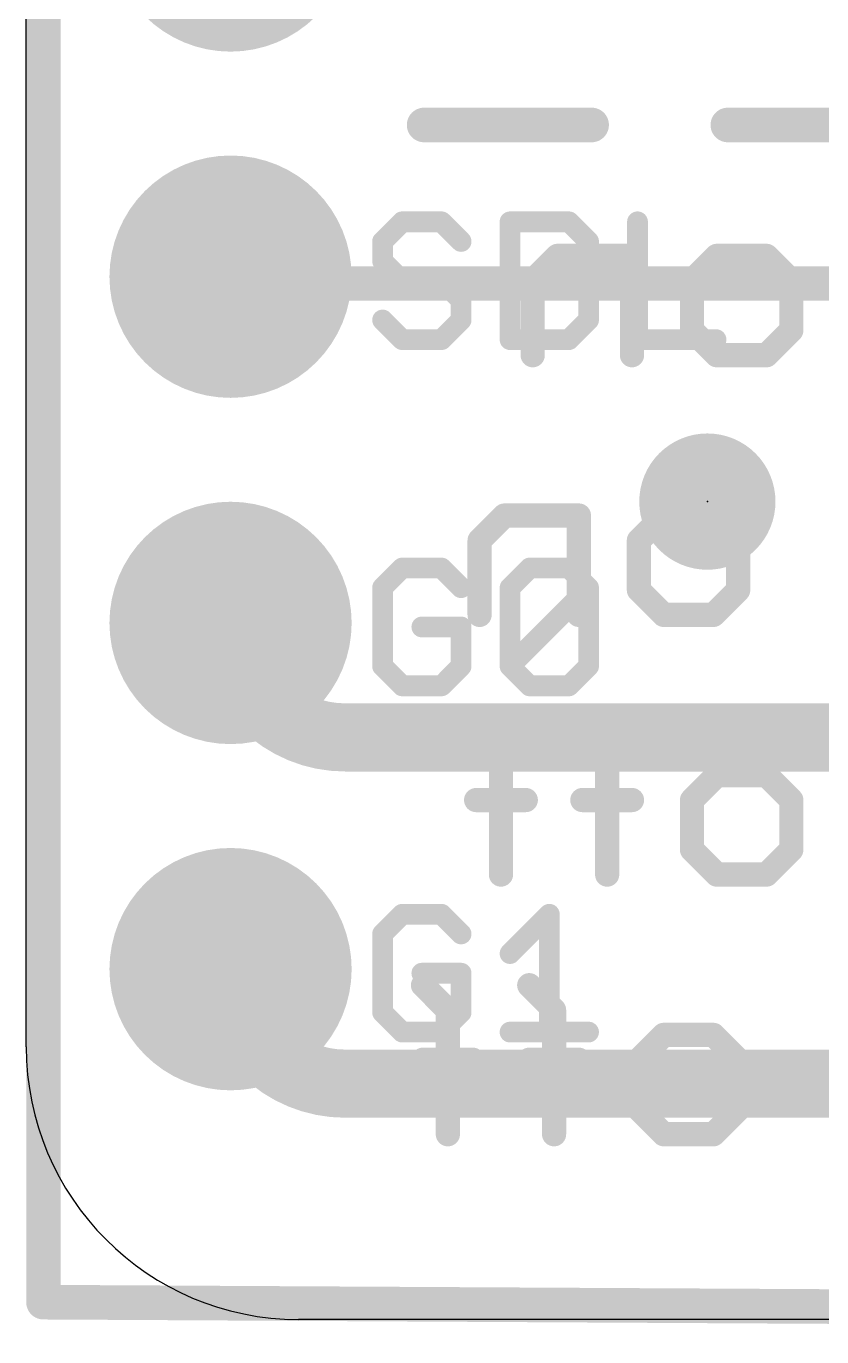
# Model space of a CAD drawing. Extents: x 0 to 23.1, y -0.1 to 28.2.
# Drawn here: x 0 to 5.84, y -0.13 to 9.49 of the extents above; entities that cross this region are included whole.
import ezdxf

# ---------------------------------------------------------------- set-up
doc = ezdxf.new("R2010")
doc.units = 0
for name, color, linetype in [('1', 12, 'CONTINUOUS'), ('16', 132, 'CONTINUOUS'), ('17', 110, 'CONTINUOUS'), ('20', 53, 'CONTINUOUS'), ('21', 40, 'CONTINUOUS'), ('22', 6, 'CONTINUOUS'), ('23', 53, 'CONTINUOUS')]:
    doc.layers.add(name, color=color, linetype=linetype)

# ---------------------------------------------------------------- blocks, each defined once
blk = doc.blocks.new('PIE')
at = {"const_width": 0.5}
blk.add_lwpolyline([(0, -0.25, 1), (0, 0.25, 1), (0, -0.25)], format="xyb", dxfattribs=at)
blk = doc.blocks.new('ROUNDP')
at = {"const_width": 0.5}
blk.add_lwpolyline([(0, -0.25, 1), (0, 0.25, 1), (0, -0.25)], format="xyb", dxfattribs=at)

msp = doc.modelspace()

# ---------------------------------------------------------------- linework, layer by layer
at = {"layer": '1'}
for points, const_width in [([(1.5, 7.65, 0.4142), (1.55, 7.6)], 0.25), ([(1.5625, 7.65, 1), (1.4375, 7.65)], 0.125), ([(1.55, 7.6625, 1), (1.55, 7.5375)], 0.125), ([(1.55, 7.5375, 1), (1.55, 7.6625)], 0.125), ([(1.5, 5.11, 0.4142), (2.34, 4.27)], 0.5), ([(1.625, 5.11, 1), (1.375, 5.11)], 0.25), ([(2.34, 4.395, 1), (2.34, 4.145)], 0.25), ([(2.34, 4.145, 1), (2.34, 4.395)], 0.25), ([(1.5, 2.57, 0.4142), (2.34, 1.73)], 0.5), ([(1.625, 2.57, 1), (1.375, 2.57)], 0.25), ([(2.34, 1.855, 1), (2.34, 1.605)], 0.25), ([(2.34, 1.605, 1), (2.34, 1.855)], 0.25)]:
    msp.add_lwpolyline(points, format="xyb", dxfattribs=dict(at, const_width=const_width))
for points, const_width in [([(6.1, 7.6), (1.55, 7.6)], 0.25), ([(7.1, 4.27), (2.34, 4.27)], 0.5), ([(7.1, 1.73), (2.34, 1.73)], 0.5)]:
    msp.add_lwpolyline(points, dxfattribs=dict(at, const_width=const_width))
at = {"layer": '16', "const_width": 0.254}
for points in [[(0.127, 0.127), (0.127, 28.067)], [(22.987, 0), (0.127, 0.127)]]:
    msp.add_lwpolyline(points, dxfattribs=at)
at = {"layer": '16', "const_width": 0.127}
for points in [[(0.1274, 0.1905, 1), (0.1266, 0.0635)], [(0.0635, 0.127, 1), (0.1905, 0.127)]]:
    msp.add_lwpolyline(points, format="xyb", dxfattribs=at)
at = {"layer": '20'}
for p, q in [((0, 2), (0, 26)), ((21, 0), (2, 0))]:
    msp.add_line(p, q, dxfattribs=at)
msp.add_arc((2, 2), 2, 180, 270, dxfattribs=at)
at = {"layer": '21', "const_width": 0.1524}
for points in [[(2.7603, 8.0525), (2.6162, 7.9085)], [(3.0484, 8.0525), (2.7603, 8.0525)], [(3.1924, 7.9085), (3.0484, 8.0525)], [(3.5517, 8.0525), (3.5517, 7.1882)], [(3.9839, 8.0525), (3.5517, 8.0525)], [(4.1279, 7.9085), (3.9839, 8.0525)], [(4.4872, 8.0525), (4.4872, 7.1882)], [(2.6162, 7.9085), (2.6162, 7.7644)], [(4.1279, 7.3323), (4.1279, 7.9085)], [(2.6162, 7.7644), (2.7603, 7.6204)], [(2.7603, 7.6204), (3.0484, 7.6204)], [(3.0484, 7.6204), (3.1924, 7.4763)], [(3.1924, 7.4763), (3.1924, 7.3323)], [(2.7603, 7.1882), (2.6162, 7.3323)], [(3.1924, 7.3323), (3.0484, 7.1882)], [(3.9839, 7.1882), (4.1279, 7.3323)], [(3.0484, 7.1882), (2.7603, 7.1882)], [(3.5517, 7.1882), (3.9839, 7.1882)], [(4.4872, 7.1882), (5.0635, 7.1882)], [(2.7603, 5.5125), (2.6162, 5.3685)], [(3.0484, 5.5125), (2.7603, 5.5125)], [(3.1924, 5.3685), (3.0484, 5.5125)], [(3.5517, 5.3685), (3.6958, 5.5125)], [(3.6958, 5.5125), (3.9839, 5.5125)], [(3.9839, 5.5125), (4.1279, 5.3685)], [(2.6162, 5.3685), (2.6162, 4.7923)], [(3.5517, 4.7923), (3.5517, 5.3685)], [(3.5517, 4.7923), (4.1279, 5.3685)], [(4.1279, 5.3685), (4.1279, 4.7923)], [(3.1924, 5.0804), (2.9043, 5.0804)], [(3.1924, 4.7923), (3.1924, 5.0804)], [(2.6162, 4.7923), (2.7603, 4.6482)], [(3.0484, 4.6482), (3.1924, 4.7923)], [(3.6958, 4.6482), (3.5517, 4.7923)], [(4.1279, 4.7923), (3.9839, 4.6482)], [(2.7603, 4.6482), (3.0484, 4.6482)], [(3.9839, 4.6482), (3.6958, 4.6482)], [(2.7603, 2.9725), (2.6162, 2.8285)], [(3.0484, 2.9725), (2.7603, 2.9725)], [(3.1924, 2.8285), (3.0484, 2.9725)], [(3.5517, 2.6844), (3.8398, 2.9725)], [(3.8398, 2.9725), (3.8398, 2.1082)], [(2.6162, 2.8285), (2.6162, 2.2523)], [(3.1924, 2.5404), (2.9043, 2.5404)], [(3.1924, 2.2523), (3.1924, 2.5404)], [(2.6162, 2.2523), (2.7603, 2.1082)], [(3.0484, 2.1082), (3.1924, 2.2523)], [(2.7603, 2.1082), (3.0484, 2.1082)], [(3.5517, 2.1082), (4.1279, 2.1082)]]:
    msp.add_lwpolyline(points, dxfattribs=at)
at = {"layer": '21', "const_width": 0.0762}
for points in [[(2.7603, 8.0906, 1), (2.7603, 8.0144)], [(2.7872, 8.0256, 1), (2.7333, 8.0795)], [(3.0753, 8.0795, 1), (3.0214, 8.0256)], [(3.0484, 8.0144, 1), (3.0484, 8.0906)], [(3.5898, 8.0525, 1), (3.5136, 8.0525)], [(3.5517, 8.0906, 1), (3.5517, 8.0144)], [(4.0108, 8.0795, 1), (3.9569, 8.0256)], [(3.9839, 8.0144, 1), (3.9839, 8.0906)], [(4.5253, 8.0525, 1), (4.4491, 8.0525)], [(2.6543, 7.9085, 1), (2.5781, 7.9085)], [(4.166, 7.9085, 1), (4.0898, 7.9085)], [(2.5893, 7.9354, 1), (2.6431, 7.8815)], [(3.1655, 7.8815, 1), (3.2194, 7.9354)], [(4.101, 7.8815, 1), (4.1549, 7.9354)], [(2.6431, 7.7914, 1), (2.5893, 7.7375)], [(2.5781, 7.7644, 1), (2.6543, 7.7644)], [(2.7603, 7.6585, 1), (2.7603, 7.5823)], [(3.0753, 7.6473, 1), (3.0214, 7.5934)], [(3.0484, 7.5823, 1), (3.0484, 7.6585)], [(2.7333, 7.5934, 1), (2.7872, 7.6473)], [(3.2305, 7.4763, 1), (3.1543, 7.4763)], [(3.1655, 7.4494, 1), (3.2194, 7.5033)], [(2.6431, 7.3592, 1), (2.5893, 7.3053)], [(3.2194, 7.3053, 1), (3.1655, 7.3592)], [(4.1549, 7.3053, 1), (4.101, 7.3592)], [(3.1543, 7.3323, 1), (3.2305, 7.3323)], [(4.0898, 7.3323, 1), (4.166, 7.3323)], [(2.7603, 7.2263, 1), (2.7603, 7.1501)], [(2.7333, 7.1613, 1), (2.7872, 7.2151)], [(3.0214, 7.2151, 1), (3.0753, 7.1613)], [(3.0484, 7.1501, 1), (3.0484, 7.2263)], [(3.5517, 7.2263, 1), (3.5517, 7.1501)], [(3.5136, 7.1882, 1), (3.5898, 7.1882)], [(3.9569, 7.2151, 1), (4.0108, 7.1613)], [(3.9839, 7.1501, 1), (3.9839, 7.2263)], [(4.4872, 7.2263, 1), (4.4872, 7.1501)], [(4.4491, 7.1882, 1), (4.5253, 7.1882)], [(5.0635, 7.1501, 1), (5.0635, 7.2263)], [(2.7603, 5.5506, 1), (2.7603, 5.4744)], [(2.7872, 5.4856, 1), (2.7333, 5.5395)], [(3.0753, 5.5395, 1), (3.0214, 5.4856)], [(3.0484, 5.4744, 1), (3.0484, 5.5506)], [(3.6958, 5.5506, 1), (3.6958, 5.4744)], [(3.7227, 5.4856, 1), (3.6688, 5.5395)], [(4.0108, 5.5395, 1), (3.9569, 5.4856)], [(3.9839, 5.4744, 1), (3.9839, 5.5506)], [(2.6543, 5.3685, 1), (2.5781, 5.3685)], [(2.5893, 5.3954, 1), (2.6431, 5.3415)], [(3.1655, 5.3415, 1), (3.2194, 5.3954)], [(3.5898, 5.3685, 1), (3.5136, 5.3685)], [(3.5248, 5.3954, 1), (3.5787, 5.3415)], [(4.166, 5.3685, 1), (4.0898, 5.3685)], [(4.1549, 5.3415, 1), (4.101, 5.3954)], [(4.101, 5.3415, 1), (4.1549, 5.3954)], [(2.9043, 5.1185, 1), (2.9043, 5.0423)], [(3.2305, 5.0804, 1), (3.1543, 5.0804)], [(3.1924, 5.0423, 1), (3.1924, 5.1185)], [(2.6431, 4.8192, 1), (2.5893, 4.7653)], [(2.5781, 4.7923, 1), (2.6543, 4.7923)], [(3.1543, 4.7923, 1), (3.2305, 4.7923)], [(3.2194, 4.7653, 1), (3.1655, 4.8192)], [(3.5787, 4.8192, 1), (3.5248, 4.7653)], [(3.5248, 4.8192, 1), (3.5787, 4.7653)], [(3.5136, 4.7923, 1), (3.5898, 4.7923)], [(4.0898, 4.7923, 1), (4.166, 4.7923)], [(4.1549, 4.7653, 1), (4.101, 4.8192)], [(2.7603, 4.6863, 1), (2.7603, 4.6101)], [(2.7333, 4.6213, 1), (2.7872, 4.6751)], [(3.0214, 4.6751, 1), (3.0753, 4.6213)], [(3.0484, 4.6101, 1), (3.0484, 4.6863)], [(3.6958, 4.6863, 1), (3.6958, 4.6101)], [(3.6688, 4.6213, 1), (3.7227, 4.6751)], [(3.9569, 4.6751, 1), (4.0108, 4.6213)], [(3.9839, 4.6101, 1), (3.9839, 4.6863)], [(2.7603, 3.0106, 1), (2.7603, 2.9344)], [(2.7872, 2.9456, 1), (2.7333, 2.9995)], [(3.0753, 2.9995, 1), (3.0214, 2.9456)], [(3.0484, 2.9344, 1), (3.0484, 3.0106)], [(3.8779, 2.9725, 1), (3.8017, 2.9725)], [(3.8668, 2.9456, 1), (3.8129, 2.9995)], [(2.6543, 2.8285, 1), (2.5781, 2.8285)], [(2.5893, 2.8554, 1), (2.6431, 2.8015)], [(3.1655, 2.8015, 1), (3.2194, 2.8554)], [(3.5248, 2.7114, 1), (3.5787, 2.6575)], [(2.9043, 2.5785, 1), (2.9043, 2.5023)], [(3.2305, 2.5404, 1), (3.1543, 2.5404)], [(3.1924, 2.5023, 1), (3.1924, 2.5785)], [(2.6431, 2.2792, 1), (2.5893, 2.2253)], [(3.2194, 2.2253, 1), (3.1655, 2.2792)], [(2.5781, 2.2523, 1), (2.6543, 2.2523)], [(3.1543, 2.2523, 1), (3.2305, 2.2523)], [(2.7603, 2.1463, 1), (2.7603, 2.0701)], [(2.7333, 2.0813, 1), (2.7872, 2.1351)], [(3.0214, 2.1351, 1), (3.0753, 2.0813)], [(3.0484, 2.0701, 1), (3.0484, 2.1463)], [(3.5517, 2.1463, 1), (3.5517, 2.0701)], [(3.8017, 2.1082, 1), (3.8779, 2.1082)], [(4.1279, 2.0701, 1), (4.1279, 2.1463)]]:
    msp.add_lwpolyline(points, format="xyb", dxfattribs=at)
at = {"layer": '22'}
for points, const_width in [([(4.1503, 8.763), (2.921, 8.763)], 0.254), ([(6.3796, 8.763), (5.1503, 8.763)], 0.254), ([(3.9002, 7.8027), (3.718, 7.6205)], 0.1778), ([(4.4467, 7.8027), (3.9002, 7.8027)], 0.1778), ([(4.4467, 7.0739), (4.4467, 7.8027)], 0.1778), ([(4.8874, 7.6205), (5.0696, 7.8027)], 0.1778), ([(5.0696, 7.8027), (5.4339, 7.8027)], 0.1778), ([(5.4339, 7.8027), (5.6161, 7.6205)], 0.1778), ([(3.718, 7.6205), (3.718, 7.0739)], 0.1778), ([(4.8874, 7.2561), (4.8874, 7.6205)], 0.1778), ([(5.6161, 7.6205), (5.6161, 7.2561)], 0.1778), ([(5.0696, 7.0739), (4.8874, 7.2561)], 0.1778), ([(5.6161, 7.2561), (5.4339, 7.0739)], 0.1778), ([(5.4339, 7.0739), (5.0696, 7.0739)], 0.1778), ([(3.5104, 5.8977), (3.3282, 5.7155)], 0.1778), ([(4.0569, 5.8977), (3.5104, 5.8977)], 0.1778), ([(4.0569, 5.1689), (4.0569, 5.8977)], 0.1778), ([(4.4976, 5.7155), (4.6798, 5.8977)], 0.1778), ([(4.6798, 5.8977), (5.0441, 5.8977)], 0.1778), ([(5.0441, 5.8977), (5.2263, 5.7155)], 0.1778), ([(3.3282, 5.7155), (3.3282, 5.1689)], 0.1778), ([(4.4976, 5.3511), (4.4976, 5.7155)], 0.1778), ([(5.2263, 5.7155), (5.2263, 5.3511)], 0.1778), ([(4.6798, 5.1689), (4.4976, 5.3511)], 0.1778), ([(5.2263, 5.3511), (5.0441, 5.1689)], 0.1778), ([(5.0441, 5.1689), (4.6798, 5.1689)], 0.1778), ([(3.4849, 4.1748), (3.3028, 4.357)], 0.1778), ([(4.2645, 4.1748), (4.0824, 4.357)], 0.1778), ([(3.4849, 3.2639), (3.4849, 4.1748)], 0.1778), ([(4.2645, 3.2639), (4.2645, 4.1748)], 0.1778), ([(4.8874, 3.8105), (5.0696, 3.9927)], 0.1778), ([(5.0696, 3.9927), (5.4339, 3.9927)], 0.1778), ([(5.4339, 3.9927), (5.6161, 3.8105)], 0.1778), ([(3.6671, 3.8105), (3.3028, 3.8105)], 0.1778), ([(4.4467, 3.8105), (4.0824, 3.8105)], 0.1778), ([(4.8874, 3.4461), (4.8874, 3.8105)], 0.1778), ([(5.6161, 3.8105), (5.6161, 3.4461)], 0.1778), ([(5.0696, 3.2639), (4.8874, 3.4461)], 0.1778), ([(5.6161, 3.4461), (5.4339, 3.2639)], 0.1778), ([(5.4339, 3.2639), (5.0696, 3.2639)], 0.1778), ([(3.0952, 2.2698), (2.913, 2.452)], 0.1778), ([(3.8748, 2.2698), (3.6926, 2.452)], 0.1778), ([(3.0952, 1.3589), (3.0952, 2.2698)], 0.1778), ([(3.8748, 1.3589), (3.8748, 2.2698)], 0.1778), ([(4.4976, 1.9055), (4.6798, 2.0877)], 0.1778), ([(4.6798, 2.0877), (5.0441, 2.0877)], 0.1778), ([(5.0441, 2.0877), (5.2263, 1.9055)], 0.1778), ([(3.2773, 1.9055), (2.913, 1.9055)], 0.1778), ([(4.0569, 1.9055), (3.6926, 1.9055)], 0.1778), ([(4.4976, 1.5411), (4.4976, 1.9055)], 0.1778), ([(5.2263, 1.9055), (5.2263, 1.5411)], 0.1778), ([(4.6798, 1.3589), (4.4976, 1.5411)], 0.1778), ([(5.2263, 1.5411), (5.0441, 1.3589)], 0.1778), ([(5.0441, 1.3589), (4.6798, 1.3589)], 0.1778)]:
    msp.add_lwpolyline(points, dxfattribs=dict(at, const_width=const_width))
for points, const_width in [([(2.921, 8.8265, 1), (2.921, 8.6995)], 0.127), ([(4.1503, 8.6995, 1), (4.1503, 8.8265)], 0.127), ([(5.1503, 8.8265, 1), (5.1503, 8.6995)], 0.127), ([(3.9002, 7.8471, 1), (3.9002, 7.7582)], 0.0889), ([(3.9316, 7.7712, 1), (3.8687, 7.8341)], 0.0889), ([(4.4912, 7.8027, 1), (4.4023, 7.8027)], 0.0889), ([(4.4467, 7.7582, 1), (4.4467, 7.8471)], 0.0889), ([(5.0696, 7.8471, 1), (5.0696, 7.7582)], 0.0889), ([(5.101, 7.7712, 1), (5.0381, 7.8341)], 0.0889), ([(5.4654, 7.8341, 1), (5.4025, 7.7712)], 0.0889), ([(5.4339, 7.7582, 1), (5.4339, 7.8471)], 0.0889), ([(3.7624, 7.6205, 1), (3.6735, 7.6205)], 0.0889), ([(3.6866, 7.6519, 1), (3.7494, 7.589)], 0.0889), ([(4.9318, 7.6205, 1), (4.8429, 7.6205)], 0.0889), ([(4.8559, 7.6519, 1), (4.9188, 7.589)], 0.0889), ([(5.6606, 7.6205, 1), (5.5717, 7.6205)], 0.0889), ([(5.5847, 7.589, 1), (5.6476, 7.6519)], 0.0889), ([(4.9188, 7.2875, 1), (4.8559, 7.2247)], 0.0889), ([(5.6476, 7.2247, 1), (5.5847, 7.2875)], 0.0889), ([(4.8429, 7.2561, 1), (4.9318, 7.2561)], 0.0889), ([(5.5717, 7.2561, 1), (5.6606, 7.2561)], 0.0889), ([(3.6735, 7.0739, 1), (3.7624, 7.0739)], 0.0889), ([(4.4023, 7.0739, 1), (4.4912, 7.0739)], 0.0889), ([(5.0696, 7.1184, 1), (5.0696, 7.0294)], 0.0889), ([(5.0381, 7.0425, 1), (5.101, 7.1053)], 0.0889), ([(5.4025, 7.1053, 1), (5.4654, 7.0425)], 0.0889), ([(5.4339, 7.0294, 1), (5.4339, 7.1184)], 0.0889), ([(3.5104, 5.9421, 1), (3.5104, 5.8532)], 0.0889), ([(3.5418, 5.8662, 1), (3.4789, 5.9291)], 0.0889), ([(4.1014, 5.8977, 1), (4.0125, 5.8977)], 0.0889), ([(4.0569, 5.8532, 1), (4.0569, 5.9421)], 0.0889), ([(4.6798, 5.9421, 1), (4.6798, 5.8532)], 0.0889), ([(4.7112, 5.8662, 1), (4.6483, 5.9291)], 0.0889), ([(5.0756, 5.9291, 1), (5.0127, 5.8662)], 0.0889), ([(5.0441, 5.8532, 1), (5.0441, 5.9421)], 0.0889), ([(3.3726, 5.7155, 1), (3.2837, 5.7155)], 0.0889), ([(3.2968, 5.7469, 1), (3.3596, 5.684)], 0.0889), ([(4.542, 5.7155, 1), (4.4531, 5.7155)], 0.0889), ([(4.4662, 5.7469, 1), (4.529, 5.684)], 0.0889), ([(5.2708, 5.7155, 1), (5.1819, 5.7155)], 0.0889), ([(5.1949, 5.684, 1), (5.2578, 5.7469)], 0.0889), ([(4.529, 5.3825, 1), (4.4662, 5.3197)], 0.0889), ([(4.4531, 5.3511, 1), (4.542, 5.3511)], 0.0889), ([(5.1819, 5.3511, 1), (5.2708, 5.3511)], 0.0889), ([(5.2578, 5.3197, 1), (5.1949, 5.3825)], 0.0889), ([(3.2837, 5.1689, 1), (3.3726, 5.1689)], 0.0889), ([(4.0125, 5.1689, 1), (4.1014, 5.1689)], 0.0889), ([(4.6798, 5.2134, 1), (4.6798, 5.1244)], 0.0889), ([(4.6483, 5.1375, 1), (4.7112, 5.2003)], 0.0889), ([(5.0127, 5.2003, 1), (5.0756, 5.1375)], 0.0889), ([(5.0441, 5.1244, 1), (5.0441, 5.2134)], 0.0889), ([(3.3342, 4.3885, 1), (3.2713, 4.3256)], 0.0889), ([(4.1138, 4.3885, 1), (4.0509, 4.3256)], 0.0889), ([(3.5294, 4.1748, 1), (3.4405, 4.1748)], 0.0889), ([(3.4535, 4.1434, 1), (3.5164, 4.2063)], 0.0889), ([(4.309, 4.1748, 1), (4.2201, 4.1748)], 0.0889), ([(4.2331, 4.1434, 1), (4.296, 4.2063)], 0.0889), ([(5.0696, 4.0371, 1), (5.0696, 3.9482)], 0.0889), ([(5.101, 3.9612, 1), (5.0381, 4.0241)], 0.0889), ([(5.4654, 4.0241, 1), (5.4025, 3.9612)], 0.0889), ([(5.4339, 3.9482, 1), (5.4339, 4.0371)], 0.0889), ([(3.3028, 3.8549, 1), (3.3028, 3.766)], 0.0889), ([(3.6671, 3.766, 1), (3.6671, 3.8549)], 0.0889), ([(4.0824, 3.8549, 1), (4.0824, 3.766)], 0.0889), ([(4.4467, 3.766, 1), (4.4467, 3.8549)], 0.0889), ([(4.9318, 3.8105, 1), (4.8429, 3.8105)], 0.0889), ([(4.8559, 3.8419, 1), (4.9188, 3.779)], 0.0889), ([(5.6606, 3.8105, 1), (5.5717, 3.8105)], 0.0889), ([(5.5847, 3.779, 1), (5.6476, 3.8419)], 0.0889), ([(4.8429, 3.4461, 1), (4.9318, 3.4461)], 0.0889), ([(4.9188, 3.4775, 1), (4.8559, 3.4147)], 0.0889), ([(5.5717, 3.4461, 1), (5.6606, 3.4461)], 0.0889), ([(5.6476, 3.4147, 1), (5.5847, 3.4775)], 0.0889), ([(3.4405, 3.2639, 1), (3.5294, 3.2639)], 0.0889), ([(4.2201, 3.2639, 1), (4.309, 3.2639)], 0.0889), ([(5.0696, 3.3083, 1), (5.0696, 3.2195)], 0.0889), ([(5.0381, 3.2325, 1), (5.101, 3.2953)], 0.0889), ([(5.4025, 3.2953, 1), (5.4654, 3.2325)], 0.0889), ([(5.4339, 3.2195, 1), (5.4339, 3.3083)], 0.0889), ([(2.9444, 2.4835, 1), (2.8815, 2.4206)], 0.0889), ([(3.724, 2.4835, 1), (3.6611, 2.4206)], 0.0889), ([(3.1396, 2.2698, 1), (3.0507, 2.2698)], 0.0889), ([(3.0637, 2.2384, 1), (3.1266, 2.3013)], 0.0889), ([(3.9192, 2.2698, 1), (3.8303, 2.2698)], 0.0889), ([(3.8433, 2.2384, 1), (3.9062, 2.3013)], 0.0889), ([(4.6798, 2.1321, 1), (4.6798, 2.0432)], 0.0889), ([(4.7112, 2.0562, 1), (4.6483, 2.1191)], 0.0889), ([(5.0756, 2.1191, 1), (5.0127, 2.0562)], 0.0889), ([(5.0441, 2.0432, 1), (5.0441, 2.1321)], 0.0889), ([(2.913, 1.9499, 1), (2.913, 1.861)], 0.0889), ([(3.2773, 1.861, 1), (3.2773, 1.9499)], 0.0889), ([(3.6926, 1.9499, 1), (3.6926, 1.861)], 0.0889), ([(4.0569, 1.861, 1), (4.0569, 1.9499)], 0.0889), ([(4.542, 1.9055, 1), (4.4531, 1.9055)], 0.0889), ([(4.4662, 1.9369, 1), (4.529, 1.874)], 0.0889), ([(5.2708, 1.9055, 1), (5.1819, 1.9055)], 0.0889), ([(5.1949, 1.874, 1), (5.2578, 1.9369)], 0.0889), ([(4.529, 1.5725, 1), (4.4662, 1.5097)], 0.0889), ([(4.4531, 1.5411, 1), (4.542, 1.5411)], 0.0889), ([(5.1819, 1.5411, 1), (5.2708, 1.5411)], 0.0889), ([(5.2578, 1.5097, 1), (5.1949, 1.5725)], 0.0889), ([(4.6798, 1.4034, 1), (4.6798, 1.3144)], 0.0889), ([(5.0441, 1.3144, 1), (5.0441, 1.4034)], 0.0889), ([(3.0507, 1.3589, 1), (3.1396, 1.3589)], 0.0889), ([(3.8303, 1.3589, 1), (3.9192, 1.3589)], 0.0889), ([(4.6483, 1.3275, 1), (4.7112, 1.3903)], 0.0889), ([(5.0127, 1.3903, 1), (5.0756, 1.3275)], 0.0889)]:
    msp.add_lwpolyline(points, format="xyb", dxfattribs=dict(at, const_width=const_width))
at = {"layer": '23'}
msp.add_point((5, 6), dxfattribs=at)

# ---------------------------------------------------------------- block references
at = {"layer": '1'}
msp.add_blockref('PIE', (5, 6), dxfattribs=at)
at = {"layer": '17', "xscale": 1.778, "yscale": 1.778}
for p in [(1.5, 10.19), (1.5, 10.19), (1.5, 7.65), (1.5, 7.65), (1.5, 5.11), (1.5, 5.11), (1.5, 2.57), (1.5, 2.57)]:
    msp.add_blockref('ROUNDP', p, dxfattribs=at)

doc.saveas('drawing.dxf')
